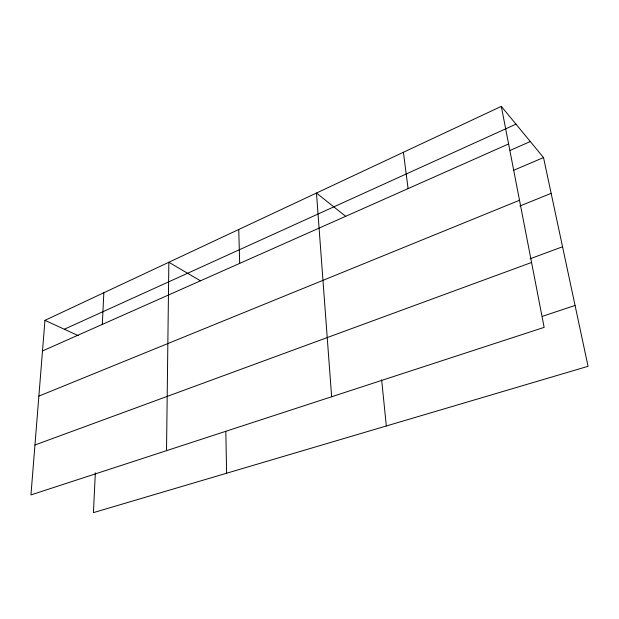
<?xml version="1.0" encoding="UTF-8"?>
<svg xmlns="http://www.w3.org/2000/svg" width="619" height="619" viewBox="0 0 619 619"><rect width="100%" height="100%" fill="white"/><g stroke="black" fill="none" stroke-linecap="round" stroke-linejoin="round"><path stroke-width="0.93" d="M166.519 450.663L168.848 262.255L200.463 280.825M102.305 324.41L103.845 292.733M95.341 472.823L93.415 512.633L588.05 366.309L543.513 157.551L501.313 106.367L44.947 320.356L30.95 494.921L544.147 327.366L501.313 106.367M64.314 329.238L515.975 124.156M42.487 350.973L508.594 143.956M510.126 150.409L530.305 141.534M513.313 170.449L543.513 157.551M38.873 396.121L519.511 200.262M519.875 205.995L551.158 193.36M530.112 258.773L562.547 246.772M34.95 445.007L531.566 262.471M542.252 316.386L575.066 305.446M44.947 320.356L78.28 335.645M345.688 216.317L316.464 193.043L331.637 396.756M403.402 152.274L408.091 188.594M381.644 379.865L386.333 425.98M238.741 229.487L239.685 263.392M225.834 431.428L226.6 473.233"/></g></svg>
